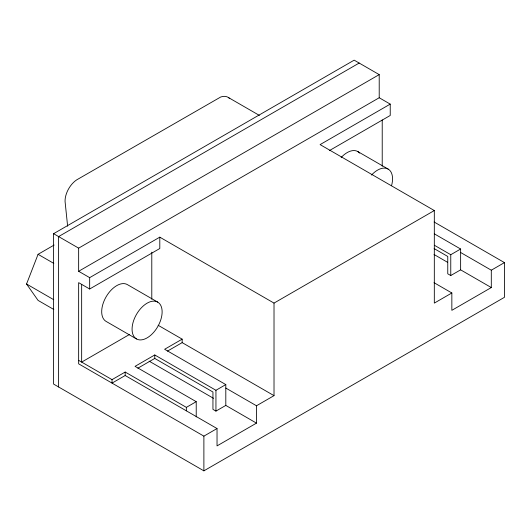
<?xml version="1.0" encoding="UTF-8"?>
<svg xmlns="http://www.w3.org/2000/svg" width="531" height="531" viewBox="0 0 531 531"><rect width="100%" height="100%" fill="white"/><g stroke="black" fill="none" stroke-linecap="round" stroke-linejoin="round"><path stroke-width="0.8" d="M53.817 309.493L38.073 300.4L26.55 284.012L38.073 254.316L54.135 245.043M434.126 222.004L504.45 262.606L504.45 297.314L203.884 470.844L53.598 384.079L53.598 233.686L354.164 60.156L379.214 74.619L379.214 97.75L78.648 271.281L78.648 248.143L379.214 74.619M359.175 63.05L58.609 236.58L58.609 386.973M78.648 271.281L89.666 277.647L159.798 237.158L274.016 303.095L434.318 210.548L434.318 303.101L451.848 292.979L451.848 310.33L491.301 287.556L491.301 270.199L460.629 252.49M329.406 150.592L390.232 115.473L390.232 104.116L320.1 144.605L434.318 210.548M225.808 388.061L256.486 405.77L256.486 423.127L217.033 445.901L217.033 428.544L203.884 436.137L78.648 363.835L78.648 282.645L89.666 289.003L159.798 248.515L159.798 237.158M129.604 334.417L81.655 362.102L81.655 284.377M78.648 360.363L112.034 379.638L125.183 372.045L186.361 407.37L196.224 401.675L196.224 416.888M256.486 423.127L225.808 405.412L225.808 384.59L215.944 390.285L154.767 354.967L135.047 366.35L196.224 401.675M274.016 303.095L274.016 395.648L182.166 342.621L182.166 339.15L164.63 349.272L225.808 384.59M217.033 428.544L125.183 375.517L112.034 383.11L112.034 379.638M137.861 368.195L154.767 358.432L212.944 392.017L212.944 409.374L215.944 411.107L225.808 405.412M167.438 351.124L182.166 342.621M434.404 245.269L450.766 254.714L460.629 249.019L460.629 269.848L491.301 287.556M434.112 248.574L447.759 256.453L447.759 273.804L450.766 275.536L460.629 269.848M256.486 405.77L274.016 395.648M491.301 270.199L504.45 262.606M379.214 97.75L390.232 104.116M357.781 151.547L388.161 169.084M228.576 97.624L259.347 115.386M434.305 233.826L460.629 249.019M434.019 254.482L447.606 262.327M434.019 282.678L451.848 292.979M53.598 233.686L78.648 248.143M157.727 302.126A21.253 12.273 -60 0 0 132.584 324.421A21.253 12.273 -60 0 0 150.99 335.048A21.253 12.273 -60 0 0 157.727 302.126L127.347 284.589A21.253 12.273 -60 0 0 106.094 296.856A21.253 12.273 -60 0 0 106.094 321.401L136.474 338.937M38.073 254.316L53.817 263.403M158.145 325.277L182.166 339.15M26.55 284.012L53.744 299.71M149.131 361.146L213.508 398.31M67.623 226.206L65.067 201.475A17.642 10.189 -60 0 1 76.683 179.876L220.73 96.994A20.41 11.782 -60 0 1 229.717 98.627M450.766 254.714L450.766 275.536M382.22 119.94L382.22 166.243M215.944 390.285L215.944 411.107M203.884 436.137L203.884 470.844M186.361 407.37L186.361 410.835M154.767 354.967L154.767 358.432M151.786 252.159L151.786 299.285M125.183 372.045L125.183 375.517M89.666 277.647L89.666 289.003M341.141 157.521A21.253 12.273 -60 0 1 359.653 153.101M371.521 175.057A21.253 12.273 -60 0 1 387.955 168.977A21.253 12.273 -60 0 1 391.52 185.75"/></g></svg>
